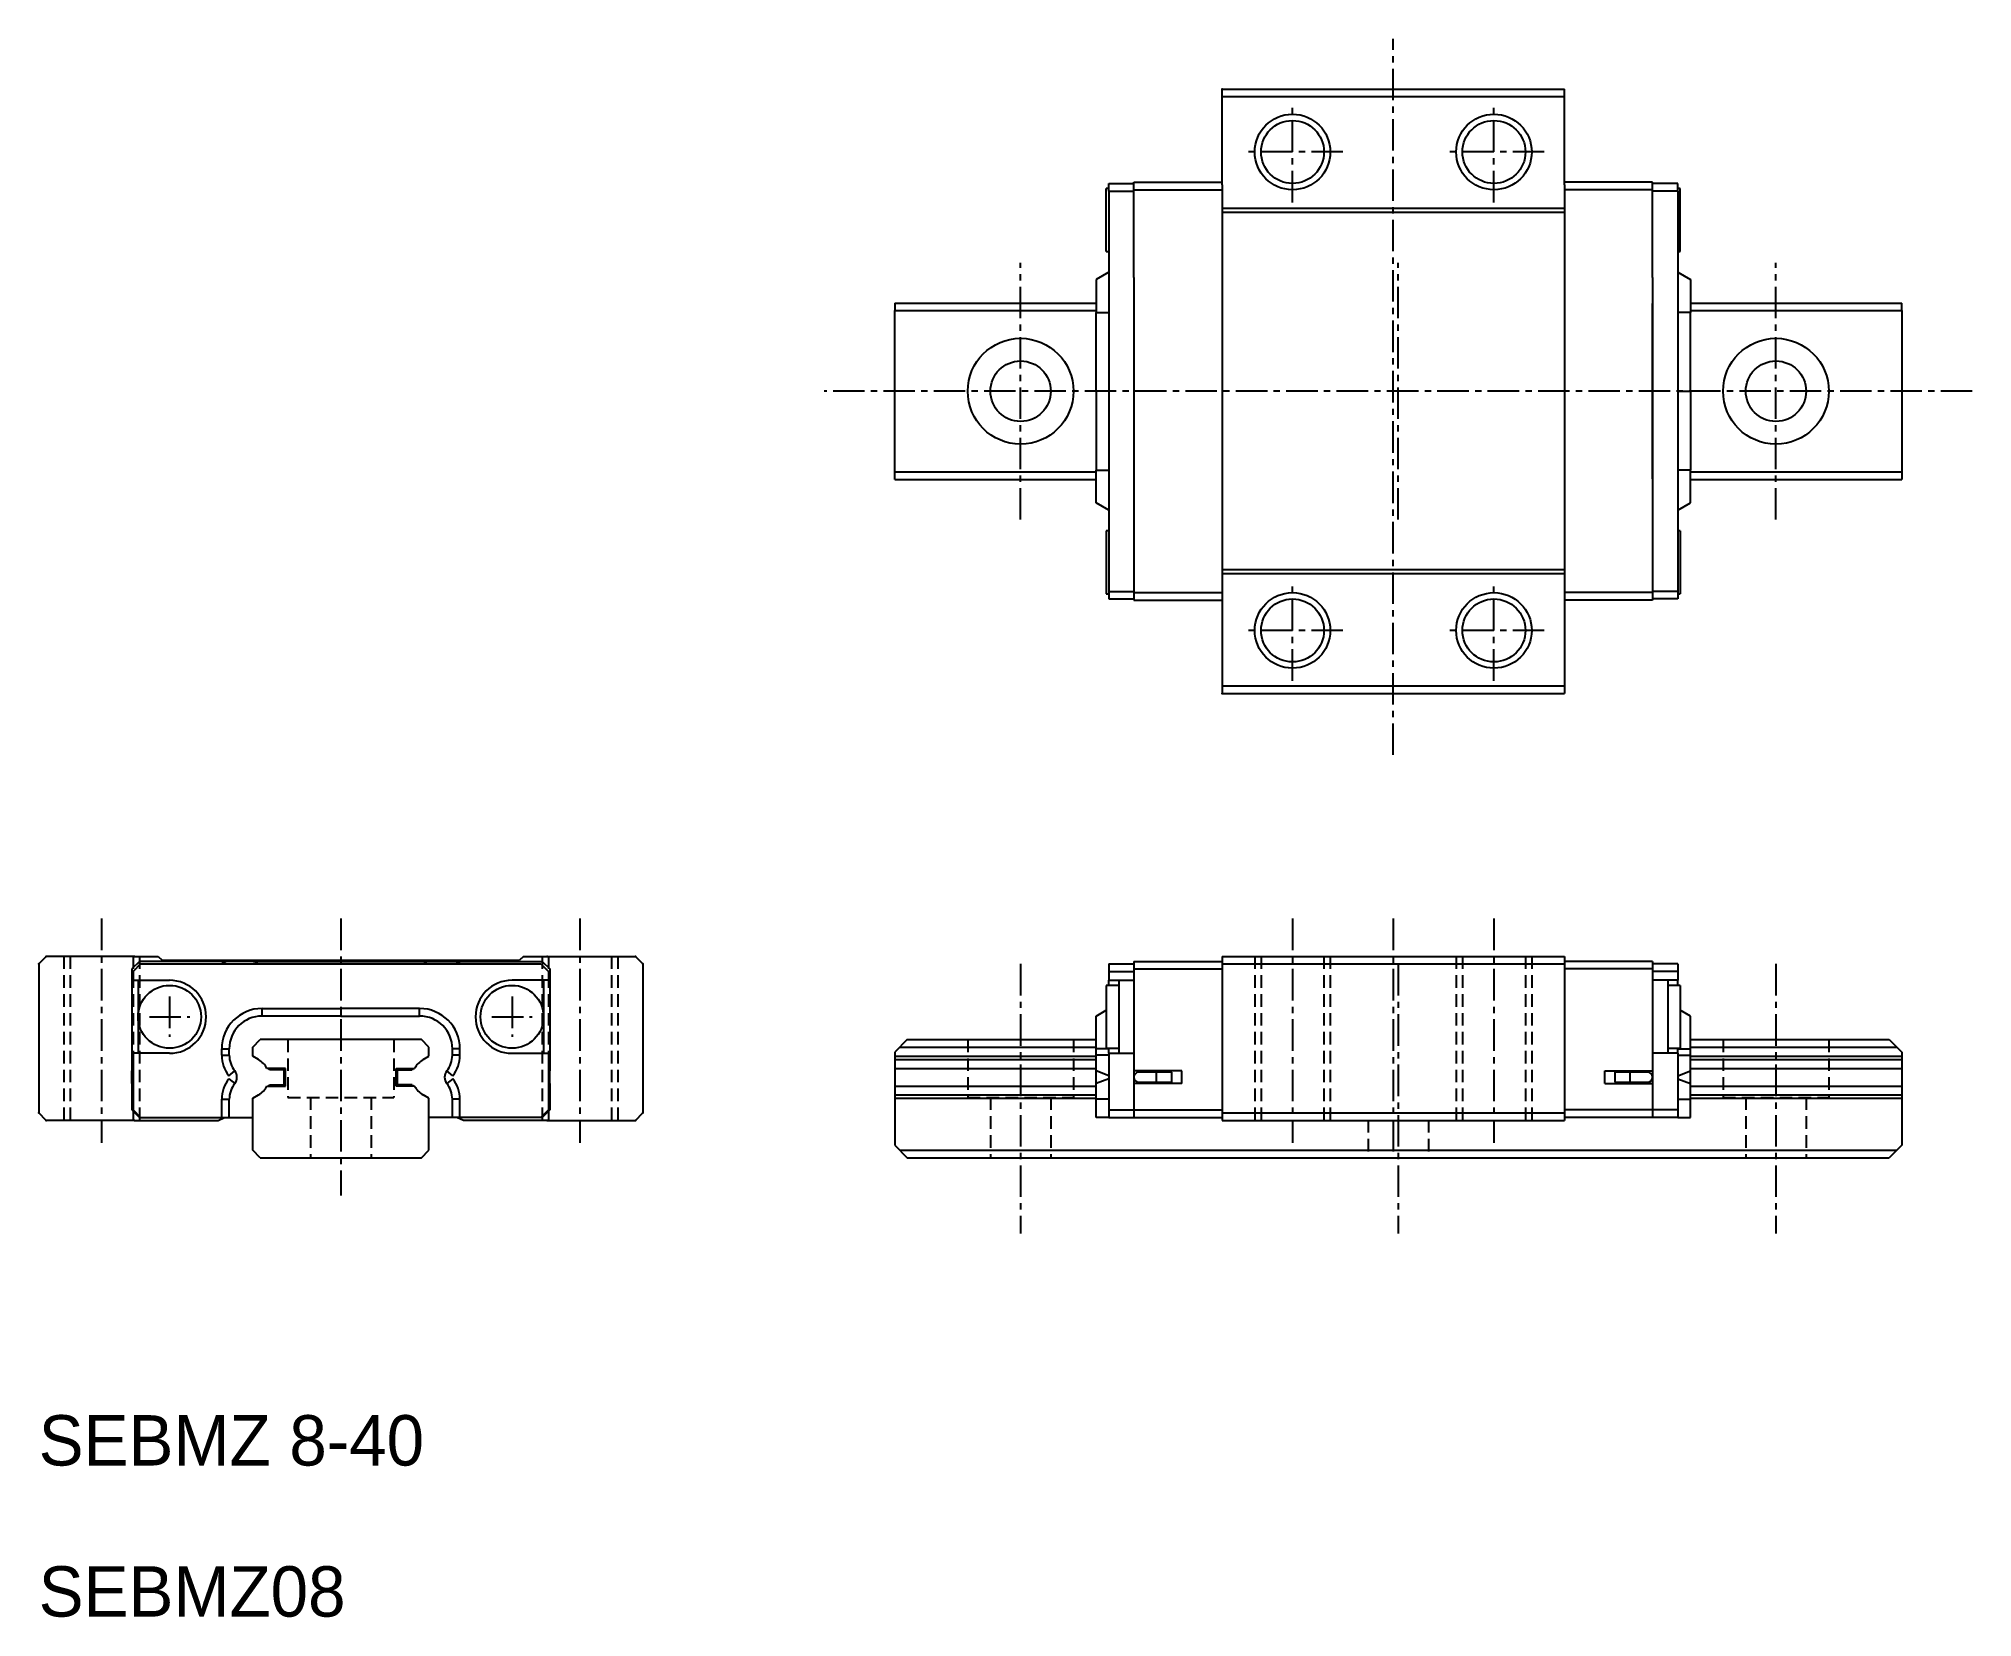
# Model space of a CAD drawing. Extents: x 10 to 86.8, y 10 to 72.7.
import ezdxf

# ---------------------------------------------------------------- set-up
doc = ezdxf.new("R2010")
doc.units = 0
doc.linetypes.add('CENTER', pattern=[2, 1.25, -0.25, 0.25, -0.25])
doc.linetypes.add('DASHED', pattern=[0.75, 0.5, -0.25])
doc.layers.get('0').update_dxf_attribs({"linetype": 'CONTINUOUS'})
doc.layers.add('CENTER', color=1, linetype='CENTER')

msp = doc.modelspace()

# ---------------------------------------------------------------- linework, layer by layer
at = {"color": 7, "linetype": 'CONTINUOUS'}
for p, q in [((57, 70.665), (70.6, 70.665)), ((57, 66.865), (57, 70.665)), ((70.6, 66.865), (70.6, 70.665)), ((57, 70.365), (70.6, 70.365)), ((52.5, 66.915), (53.5, 66.915)), ((52.5, 66.615), (52.5, 66.915)), ((53.5, 66.965), (57, 66.965)), ((53.5, 66.665), (53.5, 66.965)), ((57, 66.865), (57, 67.165)), ((57, 66.865), (57, 50.465)), ((57, 66.865), (57, 50.465)), ((70.6, 66.865), (70.6, 67.165)), ((74.1, 66.965), (70.6, 66.965)), ((74.1, 66.965), (70.6, 66.965)), ((70.6, 66.865), (70.6, 50.465)), ((70.6, 66.865), (70.6, 50.465)), ((74.1, 66.665), (74.1, 66.965)), ((74.1, 66.665), (74.1, 66.965)), ((75.1, 66.915), (74.1, 66.915)), ((75.1, 66.615), (75.1, 66.915)), ((52.4, 64.215), (52.4, 66.715)), ((52.5, 66.715), (52.4, 66.715)), ((52.5, 66.615), (52.5, 50.715)), ((52.5, 66.615), (53.5, 66.615)), ((53.5, 63.184615), (53.5, 66.665)), ((53.5, 66.665), (57, 66.665)), ((74.1, 66.665), (70.6, 66.665)), ((74.1, 66.665), (70.6, 66.665)), ((74.1, 63.184615), (74.1, 66.665)), ((74.1, 63.184615), (74.1, 66.665)), ((75.1, 66.615), (74.1, 66.615)), ((75.2, 66.715), (75.1, 66.715)), ((75.2, 66.715), (75.1, 66.715)), ((75.1, 66.615), (75.1, 50.715)), ((75.2, 64.215), (75.2, 66.715)), ((75.2, 64.215), (75.2, 66.715)), ((70.6, 65.915), (57, 65.915)), ((70.6, 65.765), (57, 65.765)), ((52.4, 64.215), (52.5, 64.215)), ((75.1, 64.215), (75.2, 64.215)), ((75.1, 64.215), (75.2, 64.215)), ((52.5, 63.395), (52, 63.095)), ((52, 63.095), (52, 61.795)), ((53.5, 63.184615), (53.5, 62.145385)), ((74.1, 63.184615), (74.1, 62.145385)), ((75.1, 63.395), (75.6, 63.095)), ((75.6, 63.095), (75.6, 61.795)), ((44, 62.165), (52, 62.165)), ((44, 62.165), (44, 61.865)), ((44, 61.865), (52, 61.865)), ((44, 55.465), (44, 61.865)), ((52, 58.665), (52, 61.795)), ((52, 61.795), (52.5, 61.795)), ((53.5, 62.145385), (53.5, 55.184615)), ((74.1, 62.145385), (74.1, 55.184615)), ((74.1, 55.184615), (74.1, 62.145385)), ((75.6, 61.795), (75.1, 61.795)), ((75.6, 62.165), (84, 62.165)), ((75.6, 61.865), (84, 61.865)), ((75.6, 58.665), (75.6, 61.795)), ((84, 61.865), (84, 62.165)), ((84, 61.865), (84, 55.465)), ((52, 58.665), (52, 55.535)), ((52.5, 58.665), (52, 58.665)), ((75.1, 58.665), (75.6, 58.665)), ((75.6, 58.665), (75.6, 55.535)), ((44, 55.465), (52, 55.465)), ((44, 55.165), (44, 55.465)), ((52, 55.535), (52.5, 55.535)), ((52, 54.235), (52, 55.535)), ((75.6, 55.535), (75.1, 55.535)), ((75.6, 54.235), (75.6, 55.535)), ((75.6, 55.465), (84, 55.465)), ((84, 55.465), (84, 55.165)), ((44, 55.165), (52, 55.165)), ((53.5, 55.184615), (53.5, 54.145385)), ((74.1, 55.184615), (74.1, 54.145385)), ((75.6, 55.165), (84, 55.165)), ((52.5, 53.935), (52, 54.235)), ((53.5, 54.145385), (53.5, 50.665)), ((74.1, 54.145385), (74.1, 50.665)), ((74.1, 54.145385), (74.1, 50.665)), ((75.1, 53.935), (75.6, 54.235)), ((52.5, 53.115), (52.4, 53.115)), ((52.4, 53.115), (52.4, 50.615)), ((75.2, 53.115), (75.1, 53.115)), ((75.2, 53.115), (75.2, 50.615)), ((70.6, 51.565), (57, 51.565)), ((52.5, 50.715), (53.5, 50.715)), ((52.5, 50.715), (52.5, 50.415)), ((70.6, 51.415), (57, 51.415)), ((75.1, 50.715), (74.1, 50.715)), ((75.1, 50.715), (75.1, 50.415)), ((52.4, 50.615), (52.5, 50.615)), ((52.5, 50.415), (53.5, 50.415)), ((53.5, 50.665), (57, 50.665)), ((53.5, 50.665), (53.5, 50.365)), ((53.5, 50.365), (57, 50.365)), ((57, 50.465), (57, 46.665)), ((57, 50.465), (57, 50.165)), ((74.1, 50.665), (70.6, 50.665)), ((74.1, 50.665), (70.6, 50.665)), ((70.6, 50.465), (70.6, 46.665)), ((70.6, 50.465), (70.6, 50.165)), ((74.1, 50.365), (70.6, 50.365)), ((74.1, 50.365), (70.6, 50.365)), ((74.1, 50.665), (74.1, 50.365)), ((74.1, 50.665), (74.1, 50.365)), ((75.1, 50.415), (74.1, 50.415)), ((75.1, 50.615), (75.2, 50.615)), ((57, 46.965), (70.6, 46.965)), ((57, 46.665), (70.6, 46.665)), ((10, 35.92), (10.3, 36.22)), ((13.8, 36.22), (10.3, 36.22)), ((13.8, 36.22), (14.75, 36.22)), ((14.75, 36.22), (14.9, 36.07)), ((29.25, 36.22), (29.1, 36.07)), ((29.25, 36.22), (30.2, 36.22)), ((30.2, 36.22), (33.7, 36.22)), ((34, 35.92), (33.7, 36.22)), ((57, 36.22), (70.6, 36.22)), ((57, 36.22), (57, 35.92)), ((70.6, 36.22), (70.6, 35.92)), ((10, 35.92), (10, 30)), ((14, 36.02), (13.7, 35.72)), ((13.7, 35.72), (13.7, 31.67)), ((14.05, 35.92), (13.75, 35.62)), ((13.75, 35.62), (13.75, 35.27)), ((17.480385, 36.02), (14, 36.02)), ((14.05, 35.92), (29.95, 35.92)), ((14.9, 36.07), (29.1, 36.07)), ((18.519615, 36.02), (17.480385, 36.02)), ((18.519615, 36.02), (25.480385, 36.02)), ((25.480385, 36.02), (26.519615, 36.02)), ((26.519615, 36.02), (30, 36.02)), ((29.95, 35.92), (30.25, 35.62)), ((30, 36.02), (30.3, 35.72)), ((30.25, 35.62), (30.25, 35.27)), ((30.3, 35.72), (30.3, 31.67)), ((34, 35.92), (34, 30)), ((52.5, 35.92), (52.5, 35.62)), ((52.5, 35.92), (53.5, 35.92)), ((52.5, 35.62), (53.5, 35.62)), ((52.5, 35.62), (52.5, 35.27)), ((53.5, 36.02), (57, 36.02)), ((53.5, 36.02), (53.5, 35.72)), ((53.5, 35.72), (57, 35.72)), ((53.5, 35.72), (53.5, 31.67)), ((57, 35.92), (70.6, 35.92)), ((57, 35.92), (57, 30)), ((74.1, 36.02), (70.6, 36.02)), ((74.1, 36.02), (70.6, 36.02)), ((70.6, 35.92), (70.6, 30)), ((74.1, 35.72), (70.6, 35.72)), ((74.1, 35.72), (70.6, 35.72)), ((74.1, 36.02), (74.1, 35.72)), ((74.1, 36.02), (74.1, 35.72)), ((75.1, 35.92), (74.1, 35.92)), ((74.1, 35.72), (74.1, 31.67)), ((74.1, 35.72), (74.1, 31.67)), ((75.1, 35.62), (74.1, 35.62)), ((75.1, 35.92), (75.1, 35.62)), ((75.1, 35.62), (75.1, 35.27)), ((13.75, 35.27), (15.2, 35.27)), ((13.95, 35.27), (13.95, 33.82)), ((30.25, 35.27), (28.8, 35.27)), ((30.05, 35.27), (30.05, 33.82)), ((52.9, 35.07), (52.4, 35.07)), ((52.4, 35.07), (52.4, 32.57)), ((52.5, 35.07), (52.5, 35.27)), ((52.5, 35.27), (53.5, 35.27)), ((52.9, 35.27), (52.9, 33.82)), ((75.1, 35.27), (74.1, 35.27)), ((74.7, 35.27), (74.7, 33.82)), ((75.2, 35.07), (74.7, 35.07)), ((75.1, 35.07), (75.1, 35.27)), ((75.2, 35.07), (75.2, 32.57)), ((13.95, 33.82), (13.95, 32.37)), ((18.87, 34.15), (22, 34.15)), ((18.87, 33.85), (18.87, 34.15)), ((22, 33.85), (18.87, 33.85)), ((25.13, 34.15), (22, 34.15)), ((22, 34.15), (22, 33.85)), ((22, 33.85), (25.13, 33.85)), ((25.13, 33.85), (25.13, 34.15)), ((30.05, 33.82), (30.05, 32.37)), ((52, 33.85), (52.4, 34.09)), ((52, 32.55), (52, 33.85)), ((52.9, 33.82), (52.9, 32.37)), ((74.7, 33.82), (74.7, 32.37)), ((75.6, 33.85), (75.2, 34.09)), ((75.6, 32.55), (75.6, 33.85)), ((15.2, 32.37), (13.75, 32.37)), ((13.75, 32.37), (13.75, 30.12)), ((17.27, 32.55), (17.57, 32.55)), ((17.27, 32.294266), (17.27, 32.55)), ((17.27, 32.294266), (17.57, 32.294266)), ((17.57, 32.294266), (17.57, 32.55)), ((18.5, 32.62), (18.8, 32.92)), ((18.5, 32.253851), (18.5, 32.62)), ((25.2, 32.92), (18.8, 32.92)), ((25.5, 32.62), (25.2, 32.92)), ((25.5, 32.253851), (25.5, 32.62)), ((26.73, 32.55), (26.43, 32.55)), ((26.43, 32.294266), (26.43, 32.55)), ((26.73, 32.294266), (26.43, 32.294266)), ((26.73, 32.294266), (26.73, 32.55)), ((28.8, 32.37), (30.25, 32.37)), ((30.25, 32.37), (30.25, 30.12)), ((44.5, 32.92), (44, 32.42)), ((44, 32.42), (44, 28.72)), ((44.2, 32.62), (52, 32.62)), ((44.5, 32.92), (52, 32.92)), ((52.4, 32.55), (52, 32.55)), ((52, 32.294266), (52, 32.55)), ((52, 31.66979), (52, 32.294266)), ((52.5, 32.294266), (52, 32.294266)), ((52.4, 32.57), (52.9, 32.57)), ((52.5, 32.55), (52.4, 32.55)), ((52.5, 32.37), (52.5, 32.57)), ((52.5, 32.37), (52.5, 30.12)), ((52.5, 32.37), (53.5, 32.37)), ((75.1, 32.37), (74.1, 32.37)), ((74.7, 32.57), (75.2, 32.57)), ((75.1, 32.37), (75.1, 32.57)), ((75.1, 32.55), (75.6, 32.55)), ((75.1, 32.37), (75.1, 30.12)), ((75.1, 32.294266), (75.6, 32.294266)), ((75.6, 32.92), (83.5, 32.92)), ((75.6, 32.62), (83.8, 32.62)), ((75.6, 32.294266), (75.6, 32.55)), ((75.6, 31.66979), (75.6, 32.294266)), ((83.5, 32.92), (84, 32.42)), ((84, 32.42), (84, 28.72)), ((13.7, 31.67), (13.75, 31.67)), ((13.7, 31.17), (13.7, 31.67)), ((17.554642, 31.482448), (17.788956, 31.66979)), ((18.7305, 32.120772), (18.5, 32.253851)), ((19.8, 31.77), (19.067581, 31.77)), ((19.75, 31.72), (19.167964, 31.72)), ((19.75, 31.12), (19.75, 31.72)), ((19.8, 31.07), (19.8, 31.77)), ((24.2, 31.77), (24.932419, 31.77)), ((24.2, 31.07), (24.2, 31.77)), ((24.25, 31.72), (24.832036, 31.72)), ((24.25, 31.12), (24.25, 31.72)), ((25.2695, 32.120772), (25.5, 32.253851)), ((26.445358, 31.482448), (26.211044, 31.66979)), ((30.3, 31.67), (30.25, 31.67)), ((30.3, 31.17), (30.3, 31.67)), ((44, 32.253851), (52, 32.253851)), ((44, 32.120772), (52, 32.120772)), ((44, 31.77), (52, 31.77)), ((52, 31.17021), (52, 31.66979)), ((52.5, 31.482448), (52, 31.66979)), ((55.4, 31.67), (53.5, 31.67)), ((53.5, 31.67), (53.5, 31.17)), ((54.4, 31.62), (53.7, 31.62)), ((54.4, 31.62), (53.7, 31.62)), ((54, 31.62), (54, 31.67)), ((54.32899, 31.62), (54.32899, 31.67)), ((54.4, 31.22), (54.4, 31.62)), ((54.4, 31.22), (54.4, 31.62)), ((55, 31.62), (54.4, 31.62)), ((55, 31.62), (54.4, 31.62)), ((55, 31.22), (55, 31.62)), ((55, 31.22), (55, 31.62)), ((55.4, 31.17), (55.4, 31.67)), ((72.2, 31.17), (72.2, 31.67)), ((72.2, 31.67), (74.1, 31.67)), ((72.2, 31.17), (72.2, 31.67)), ((72.2, 31.67), (74.1, 31.67)), ((72.6, 31.62), (72.6, 31.22)), ((73.2, 31.62), (72.6, 31.62)), ((73.2, 31.62), (73.2, 31.22)), ((73.9, 31.62), (73.2, 31.62)), ((73.27101, 31.62), (73.27101, 31.67)), ((73.27101, 31.62), (73.27101, 31.67)), ((73.6, 31.62), (73.6, 31.67)), ((73.6, 31.62), (73.6, 31.67)), ((74.1, 31.67), (74.1, 31.17)), ((75.1, 31.482448), (75.6, 31.66979)), ((75.6, 32.253851), (84, 32.253851)), ((75.6, 32.120772), (84, 32.120772)), ((75.6, 31.77), (84, 31.77)), ((75.6, 31.17021), (75.6, 31.66979)), ((13.7, 31.17), (13.75, 31.17)), ((13.7, 31.17), (13.7, 30.12)), ((17.554642, 31.357552), (17.788956, 31.17021)), ((19.067581, 31.07), (19.8, 31.07)), ((19.167964, 31.12), (19.75, 31.12)), ((24.932419, 31.07), (24.2, 31.07)), ((24.832036, 31.12), (24.25, 31.12)), ((26.445358, 31.357552), (26.211044, 31.17021)), ((30.3, 31.17), (30.25, 31.17)), ((30.3, 31.17), (30.3, 30.12)), ((44, 31.07), (52, 31.07)), ((52.5, 31.357552), (52, 31.17021)), ((52, 30.545734), (52, 31.17021)), ((55.4, 31.17), (53.5, 31.17)), ((53.5, 31.17), (53.5, 30.12)), ((53.7, 31.22), (54.4, 31.22)), ((53.7, 31.22), (54.4, 31.22)), ((54, 31.17), (54, 31.22)), ((54.32899, 31.17), (54.32899, 31.22)), ((54.4, 31.22), (55, 31.22)), ((54.4, 31.22), (55, 31.22)), ((72.2, 31.17), (74.1, 31.17)), ((72.2, 31.17), (74.1, 31.17)), ((72.6, 31.22), (73.2, 31.22)), ((73.2, 31.22), (73.9, 31.22)), ((73.27101, 31.17), (73.27101, 31.22)), ((73.27101, 31.17), (73.27101, 31.22)), ((73.6, 31.17), (73.6, 31.22)), ((73.6, 31.17), (73.6, 31.22)), ((74.1, 31.17), (74.1, 30.12)), ((74.1, 31.17), (74.1, 30.12)), ((75.1, 31.357552), (75.6, 31.17021)), ((75.6, 30.545734), (75.6, 31.17021)), ((75.6, 31.07), (84, 31.07)), ((10.3, 29.7), (10, 30)), ((13.7, 30.12), (14, 29.82)), ((13.75, 30.12), (14.05, 29.82)), ((17.27, 29.82), (17.27, 30.545734)), ((17.27, 30.545734), (17.57, 30.545734)), ((17.57, 29.82), (17.57, 30.545734)), ((18.5, 30.586149), (18.7305, 30.719228)), ((18.5, 28.52), (18.5, 30.586149)), ((25.5, 30.586149), (25.2695, 30.719228)), ((25.5, 28.52), (25.5, 30.586149)), ((26.43, 29.82), (26.43, 30.545734)), ((26.73, 30.545734), (26.43, 30.545734)), ((26.73, 29.82), (26.73, 30.545734)), ((30.25, 30.12), (29.95, 29.82)), ((30.3, 30.12), (30, 29.82)), ((33.7, 29.7), (34, 30)), ((44, 30.719228), (52, 30.719228)), ((44, 30.586149), (52, 30.586149)), ((52.5, 30.545734), (52, 30.545734)), ((52, 29.82), (52, 30.545734)), ((52.5, 30.12), (53.5, 30.12)), ((52.5, 30.12), (52.5, 29.82)), ((53.5, 30.12), (57, 30.12)), ((53.5, 30.12), (53.5, 29.82)), ((57, 30), (70.6, 30)), ((57, 30), (57, 29.7)), ((74.1, 30.12), (70.6, 30.12)), ((74.1, 30.12), (70.6, 30.12)), ((70.6, 30), (70.6, 29.7)), ((75.1, 30.12), (74.1, 30.12)), ((74.1, 30.12), (74.1, 29.82)), ((74.1, 30.12), (74.1, 29.82)), ((75.1, 30.545734), (75.6, 30.545734)), ((75.1, 30.12), (75.1, 29.82)), ((75.6, 30.719228), (84, 30.719228)), ((75.6, 30.586149), (84, 30.586149)), ((75.6, 29.82), (75.6, 30.545734)), ((13.8, 29.7), (10.3, 29.7)), ((13.8, 29.7), (17.127747, 29.7)), ((14, 29.82), (14.05, 29.82)), ((14.05, 29.82), (17.27, 29.82)), ((17.127747, 29.7), (17.385087, 29.82)), ((17.27, 29.82), (17.57, 29.82)), ((17.57, 29.82), (18.5, 29.82)), ((26.43, 29.82), (25.5, 29.82)), ((26.73, 29.82), (26.43, 29.82)), ((26.872253, 29.7), (26.614913, 29.82)), ((29.95, 29.82), (26.73, 29.82)), ((30.2, 29.7), (26.872253, 29.7)), ((30, 29.82), (29.95, 29.82)), ((30.2, 29.7), (33.7, 29.7)), ((52.5, 29.82), (52, 29.82)), ((52.5, 29.82), (53.5, 29.82)), ((53.5, 29.82), (57, 29.82)), ((57, 29.7), (70.6, 29.7)), ((74.1, 29.82), (70.6, 29.82)), ((74.1, 29.82), (70.6, 29.82)), ((75.1, 29.82), (74.1, 29.82)), ((75.1, 29.82), (75.6, 29.82)), ((18.8, 28.22), (18.5, 28.52)), ((25.2, 28.22), (25.5, 28.52)), ((44, 28.72), (44.5, 28.22)), ((44.2, 28.52), (83.8, 28.52)), ((84, 28.72), (83.5, 28.22)), ((18.8, 28.22), (25.2, 28.22)), ((44.5, 28.22), (83.5, 28.22))]:
    msp.add_line(p, q, dxfattribs=at)
at = {"color": 3, "linetype": 'DASHED'}
for p, q in [((11, 36.22), (11, 29.72)), ((11.25, 36.22), (11.25, 29.72)), ((13.75, 36.22), (13.75, 29.72)), ((14, 36.22), (14, 29.72)), ((30, 36.22), (30, 29.72)), ((30.25, 36.22), (30.25, 29.72)), ((32.75, 36.22), (32.75, 29.72)), ((33, 36.22), (33, 29.72)), ((58.3, 36.22), (58.3, 29.72)), ((58.55, 36.22), (58.55, 29.72)), ((61.05, 36.22), (61.05, 29.72)), ((61.3, 36.22), (61.3, 29.72)), ((66.3, 36.22), (66.3, 29.72)), ((66.55, 36.22), (66.55, 29.72)), ((69.05, 36.22), (69.05, 29.72)), ((69.3, 36.22), (69.3, 29.72)), ((19.9, 32.92), (19.9, 30.62)), ((24.1, 32.92), (24.1, 30.62)), ((46.9, 32.92), (46.9, 30.62)), ((51.1, 32.92), (51.1, 30.62)), ((76.9, 32.92), (76.9, 30.62)), ((81.1, 32.92), (81.1, 30.62)), ((19.9, 30.62), (24.1, 30.62)), ((20.8, 30.62), (20.8, 28.22)), ((23.2, 30.62), (23.2, 28.22)), ((46.9, 30.62), (51.1, 30.62)), ((47.8, 30.62), (47.8, 28.22)), ((50.2, 30.62), (50.2, 28.22)), ((76.9, 30.62), (81.1, 30.62)), ((77.8, 30.62), (77.8, 28.22)), ((80.2, 30.62), (80.2, 28.22)), ((62.8, 29.72), (62.8, 28.22)), ((65.2, 29.72), (65.2, 28.22))]:
    msp.add_line(p, q, dxfattribs=at)
at = {"color": 3, "linetype": 'CONTINUOUS'}
for centre in [(59.8, 68.165), (67.8, 68.165), (59.8, 49.165), (67.8, 49.165)]:
    msp.add_circle(centre, 1.5, dxfattribs=at)
at = {"color": 7, "linetype": 'CONTINUOUS'}
for centre, radius in [((59.8, 68.165), 1.25), ((67.8, 68.165), 1.25), ((49, 58.665), 2.1), ((79, 58.665), 2.1), ((49, 58.665), 1.2), ((79, 58.665), 1.2), ((59.8, 49.165), 1.25), ((67.8, 49.165), 1.25), ((15.2, 33.82), 1.25), ((28.8, 33.82), 1.25)]:
    msp.add_circle(centre, radius, dxfattribs=at)
for centre, radius, start, end in [((18, 34.72), 1.4, 111.786789, 121.002719), ((18, 34.72), 1.4, 58.997281, 68.213211), ((26, 34.72), 1.4, 111.786789, 121.002719), ((26, 34.72), 1.4, 58.997281, 68.213211), ((15.2, 33.82), 1.45, 270, 90), ((28.8, 33.82), 1.45, 90, 270), ((18.870023, 32.549977), 1.600023, 90.000833, 179.999167), ((18.87, 32.55), 1.3, 90, 180), ((25.129977, 32.549977), 1.600023, 0.000833, 89.999167), ((25.13, 32.55), 1.3, 0, 90), ((18.56985, 32.294213), 1.29985, 179.997683, 218.646033), ((18.57, 32.294266), 1, 180, 218.643716), ((25.43, 32.294266), 1, 321.356284, 0), ((25.43015, 32.294213), 1.29985, 321.353967, 0.002317), ((17.476538, 31.42), 0.4, 321.356284, 38.643716), ((18.293, 31.363), 0.875, 27.719468, 60), ((18.293, 31.363), 0.945, 22.196276, 25.51122), ((25.707, 31.363), 0.945, 154.48878, 157.803724), ((25.707, 31.363), 0.875, 120, 152.280532), ((26.523462, 31.42), 0.4, 141.356284, 218.643716), ((53.7, 31.42), 0.2, 90, 180), ((53.7, 31.42), 0.2, 90, 180), ((73.9, 31.42), 0.2, 0, 90), ((18.56985, 30.545787), 1.29985, 141.353967, 180.002317), ((18.57, 30.545734), 1, 141.356284, 180), ((18.293, 31.477), 0.875, 300, 332.280532), ((18.293, 31.477), 0.945, 334.48878, 337.803724), ((25.707, 31.477), 0.945, 202.196276, 205.51122), ((25.707, 31.477), 0.875, 207.719468, 240), ((25.43, 30.545734), 1, 0, 38.643716), ((25.43015, 30.545787), 1.29985, 359.997683, 38.646033), ((53.7, 31.42), 0.2, 180, 270), ((53.7, 31.42), 0.2, 180, 270), ((73.9, 31.42), 0.2, 270, 0)]:
    msp.add_arc(centre, radius, start, end, dxfattribs=at)
for p in [(57, 70.665), (57, 46.665), (10.3, 36.22), (13.8, 36.22), (30.2, 36.22), (33.7, 36.22), (10, 35.92), (34, 35.92), (10, 30), (34, 30), (10.3, 29.7), (13.8, 29.7), (30.2, 29.7), (33.7, 29.7)]:
    msp.add_point(p, dxfattribs=at)
at = {"layer": 'CENTER', "color": 1, "linetype": 'CENTER'}
for p, q in [((63.8, 44.2212), (63.8, 72.665)), ((59.8, 66.165), (59.8, 70.165)), ((67.8, 66.165), (67.8, 70.165)), ((61.8, 68.165), (57.8, 68.165)), ((69.8, 68.165), (65.8, 68.165)), ((49, 53.565), (49, 63.765)), ((64, 53.565), (64, 63.765)), ((79, 53.565), (79, 63.765)), ((86.8, 58.665), (41.2, 58.665)), ((59.8, 47.165), (59.8, 51.165)), ((67.8, 47.165), (67.8, 51.165)), ((61.8, 49.165), (57.8, 49.165)), ((69.8, 49.165), (65.8, 49.165)), ((12.5, 37.72), (12.5, 28.815855)), ((22, 37.72), (22, 26.72)), ((31.5, 37.72), (31.5, 28.815855)), ((59.8, 37.72), (59.8, 28.815855)), ((63.8, 37.72), (63.8, 28.22)), ((67.8, 37.72), (67.8, 28.815855)), ((49, 35.92), (49, 25.22)), ((64, 35.92), (64, 25.22)), ((79, 35.92), (79, 25.22)), ((15.2, 34.62), (15.2, 33.02)), ((28.8, 34.62), (28.8, 33.02)), ((14.4, 33.82), (16, 33.82)), ((28, 33.82), (29.6, 33.82))]:
    msp.add_line(p, q, dxfattribs=at)

# ---------------------------------------------------------------- texts
at = {"color": 7, "linetype": 'CONTINUOUS'}
for s, p in [('SEBMZ 8-40', (10, 16)), ('SEBMZ08', (10, 10))]:
    msp.add_text(s, height=2, dxfattribs=at).set_placement(p)

doc.saveas('drawing.dxf')
